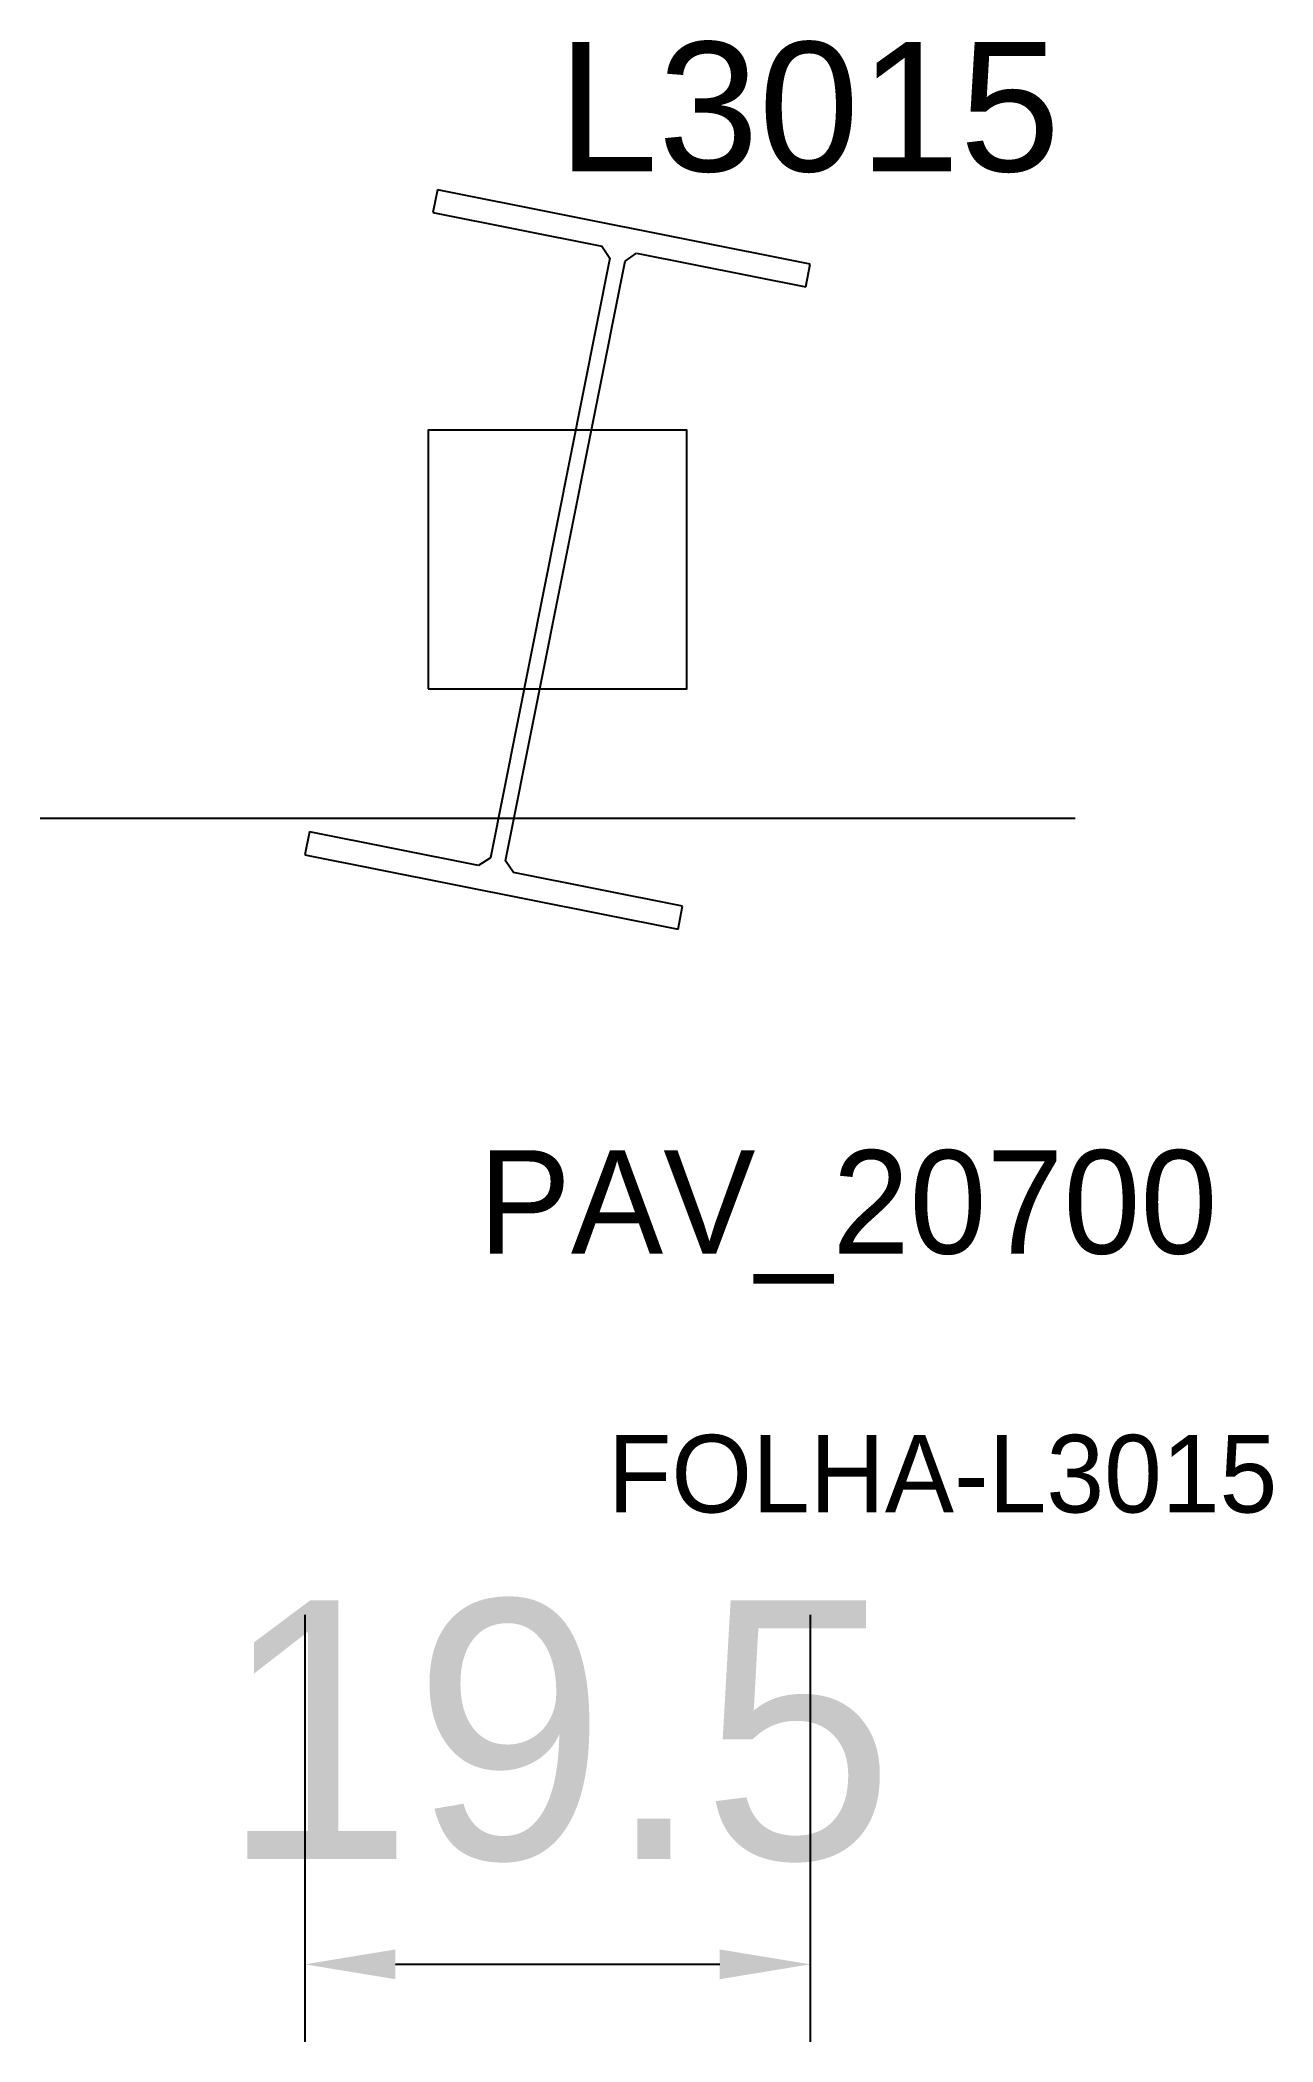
# Model space of a CAD drawing. Header units: metres. Extents: x 212 to 259.6, y 129.9 to 207.3.
import ezdxf

# ---------------------------------------------------------------- set-up
doc = ezdxf.new("R2010")
doc.units = ezdxf.units.M
for name, color, linetype in [('COTA', 241, 'CONTINUOUS'), ('FOLHA', 255, 'CONTINUOUS'), ('Hachura', 251, 'CONTINUOUS'), ('NOMENCLATURA', 7, 'CONTINUOUS'), ('Nível', 160, 'CONTINUOUS'), ('Painéis', 200, 'CONTINUOUS'), ('Pilares', 5, 'CONTINUOUS'), ('SARR_2.2x7', 40, 'CONTINUOUS')]:
    doc.layers.add(name, color=color, linetype=linetype)
doc.styles.add('ARIAL', font='Arial.ttf')
doc.dimstyles.new('EZ DXF', dxfattribs={"dimtxt": 10, "dimasz": 3.5, "dimexe": 3, "dimexo": 1.5, "dimgap": 1, "dimtad": 1, "dimdec": 1, "dimdsep": 46, "dimcen": 2.5, "dimazin": 3, "dimtfac": 1, "dimtmove": 0, "dimatfit": 3})

msp = doc.modelspace()

# ---------------------------------------------------------------- hatches: boundary and pattern name
at = {"layer": 'Hachura'}
h = msp.add_hatch(dxfattribs=at)
h.set_pattern_fill('ANSI31', scale=50)
h.paths.add_polyline_path([(228.91, 175.39), (222.38, 176.69), (222.2, 175.8), (236.62, 172.93), (236.79, 173.82), (230.26, 175.12), (229.95, 175.57), (234.57, 198.74), (235.02, 199.05), (241.56, 197.75), (241.73, 198.63), (227.32, 201.5), (227.14, 200.62), (233.68, 199.32), (233.98, 198.86), (229.37, 175.69)])
h = msp.add_hatch(dxfattribs=at)
h.set_pattern_fill('ANSI31', scale=50)
h.paths.add_polyline_path([(228.91, 175.39), (222.38, 176.69), (222.2, 175.8), (236.62, 172.93), (236.79, 173.82), (230.26, 175.12), (229.95, 175.57), (234.57, 198.74), (235.02, 199.05), (241.56, 197.75), (241.73, 198.63), (227.32, 201.5), (227.14, 200.62), (233.68, 199.32), (233.98, 198.86), (229.37, 175.69)])

# ---------------------------------------------------------------- linework, layer by layer
at = {"layer": 'Painéis', "color": 200}
for p, q in [((227.32, 201.5), (227.14, 200.62)), ((227.32, 201.5), (227.14, 200.62)), ((241.73, 198.63), (227.32, 201.5)), ((241.73, 198.63), (227.32, 201.5)), ((227.14, 200.62), (233.68, 199.32)), ((227.14, 200.62), (233.68, 199.32)), ((233.98, 198.86), (229.37, 175.69)), ((233.98, 198.86), (229.37, 175.69)), ((233.68, 199.32), (233.98, 198.86)), ((233.68, 199.32), (233.98, 198.86)), ((234.57, 198.74), (235.02, 199.05)), ((234.57, 198.74), (235.02, 199.05)), ((235.02, 199.05), (241.56, 197.75)), ((235.02, 199.05), (241.56, 197.75)), ((229.95, 175.57), (234.57, 198.74)), ((229.95, 175.57), (234.57, 198.74)), ((241.56, 197.75), (241.73, 198.63)), ((241.56, 197.75), (241.73, 198.63)), ((222.38, 176.69), (222.2, 175.8)), ((222.38, 176.69), (222.2, 175.8)), ((228.91, 175.39), (222.38, 176.69)), ((228.91, 175.39), (222.38, 176.69)), ((222.2, 175.8), (236.62, 172.93)), ((222.2, 175.8), (236.62, 172.93)), ((229.37, 175.69), (228.91, 175.39)), ((229.37, 175.69), (228.91, 175.39)), ((230.26, 175.12), (229.95, 175.57)), ((230.26, 175.12), (229.95, 175.57)), ((236.79, 173.82), (230.26, 175.12)), ((236.79, 173.82), (230.26, 175.12)), ((236.62, 172.93), (236.79, 173.82)), ((236.62, 172.93), (236.79, 173.82))]:
    msp.add_line(p, q, dxfattribs=at)
at = {"layer": 'Pilares'}
msp.add_lwpolyline([(226.965, 182.215), (236.965, 182.215), (236.965, 192.215), (226.965, 192.215)], close=True, dxfattribs=at)
msp.add_lwpolyline([(226.965, 182.215), (236.965, 182.215), (236.965, 192.215), (226.965, 192.215)], close=True, dxfattribs=at)
at = {"layer": 'SARR_2.2x7'}
msp.add_line((211.965, 177.215), (251.965, 177.215), dxfattribs=at)
msp.add_line((211.965, 177.215), (251.965, 177.215), dxfattribs=at)

# ---------------------------------------------------------------- texts
at = {"layer": 'FOLHA'}
msp.add_text('FOLHA-L3015', height=3, dxfattribs=at).set_placement((233.91, 150.39))
msp.add_text('FOLHA-L3015', height=3, dxfattribs=at).set_placement((233.91, 150.39))
at = {"layer": 'NOMENCLATURA', "insert": (231.965, 207.215), "char_height": 5, "attachment_point": 1, "style": 'ARIAL'}
msp.add_mtext('L3015', dxfattribs=at)
msp.add_mtext('L3015', dxfattribs=at)
at = {"layer": 'Nível'}
msp.add_text('PAV_20700', height=4, dxfattribs=at).set_placement((228.91, 160.39))
msp.add_text('PAV_20700', height=4, dxfattribs=at).set_placement((228.91, 160.39))

# ---------------------------------------------------------------- dimensions: what is measured, and where the dimension line sits
at = {"layer": 'COTA'}
msp.add_linear_dim(base=(222.2, 132.93), p1=(222.2, 147.93), p2=(241.73, 147.93), dimstyle='EZ DXF', dxfattribs=at).render()
msp.add_linear_dim(base=(222.2, 132.93), p1=(222.2, 147.93), p2=(241.73, 147.93), dimstyle='EZ DXF', dxfattribs=at).render()

doc.saveas('drawing.dxf')
